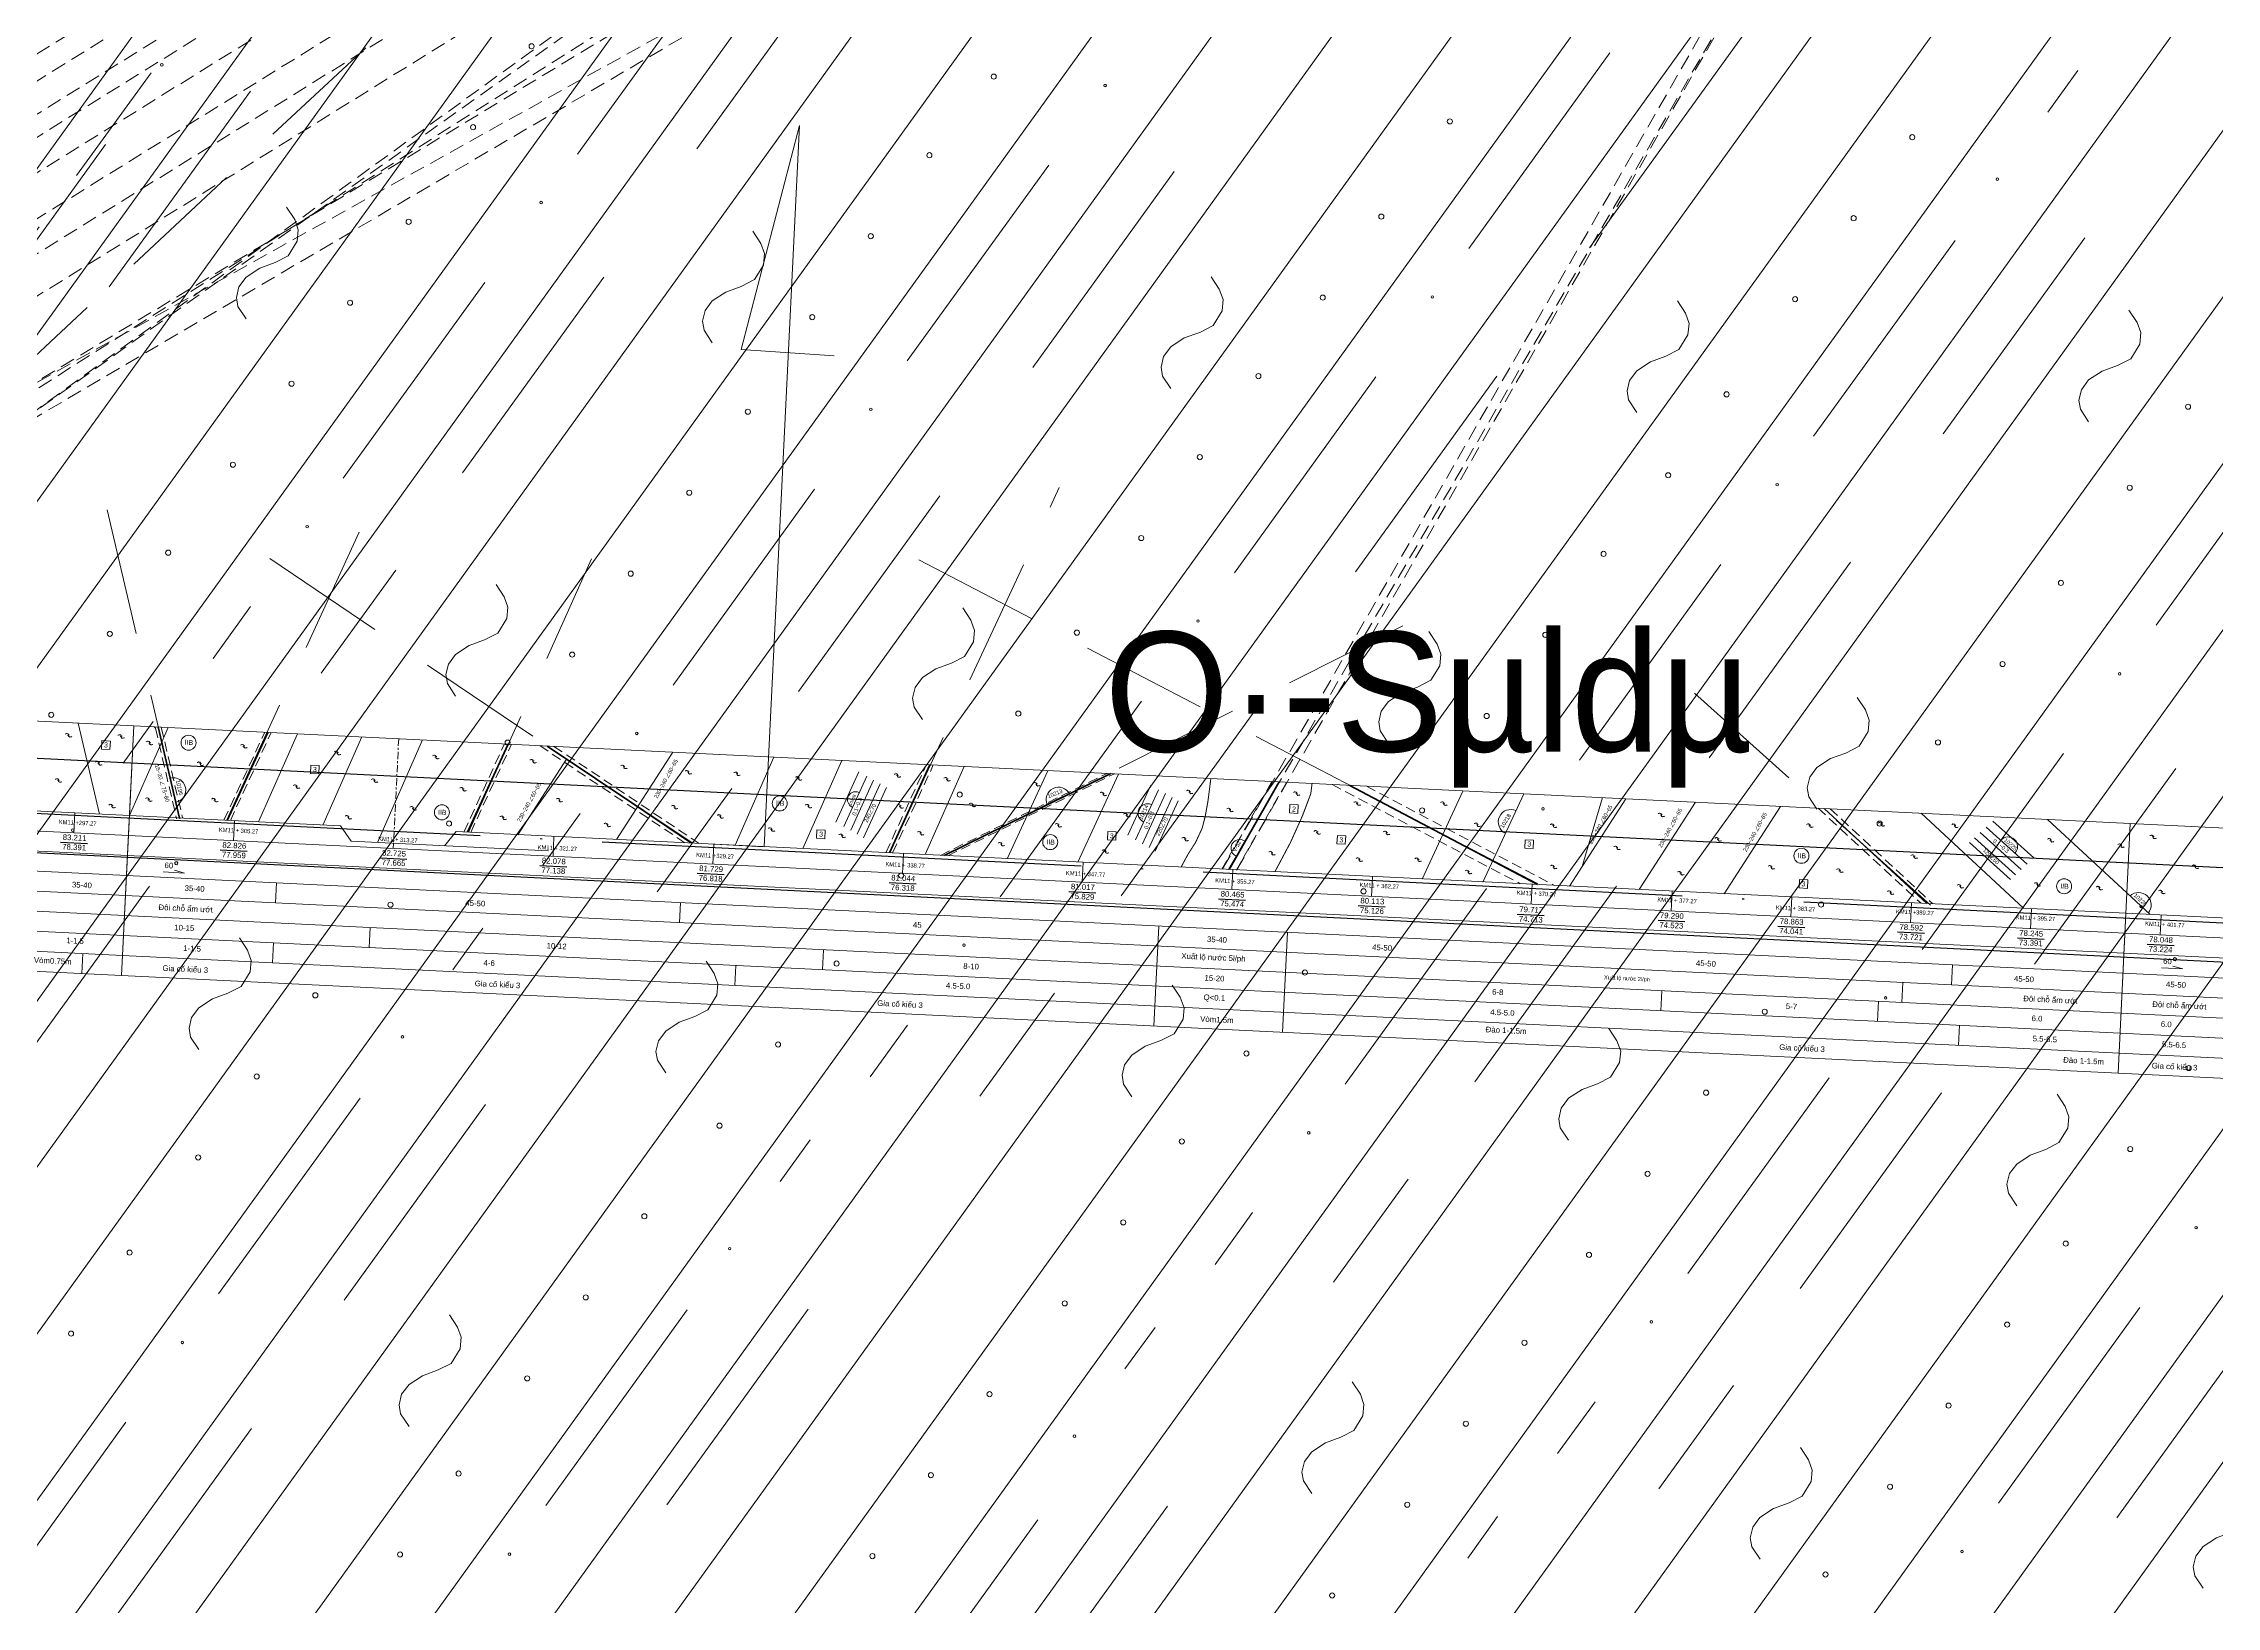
# Model space of a CAD drawing. Header units: inches. Extents: x 444671 to 463716, y 1783086 to 1794968.
# Drawn here: x 457823.8 to 457932.5, y 1789079.6 to 1789157.7 of the extents above; entities that cross this region are included whole.
import ezdxf
from ezdxf.enums import TextEntityAlignment as Align

# ---------------------------------------------------------------- set-up
doc = ezdxf.new("R2010")
doc.units = ezdxf.units.IN
doc.header["$MEASUREMENT"] = 0
for name, pattern in [('ACAD_ISO04W100', [30, 24, -3, 0, -3]), ('ACAD_ISO10W100', [18, 12, -3, 0, -3]), ('CENTER', [2, 1.25, -0.25, 0.25, -0.25]), ('DASHED2', [9.525, 6.35, -3.175]), ('DASHEDX2', [1.5, 1, -0.5]), ('HIDDEN', [0.375, 0.25, -0.125])]:
    doc.linetypes.add(name, pattern=pattern)
for name, color, linetype, lineweight in [('ah', 7, 'Continuous', 15), ('bac6', 7, 'Continuous', 40), ('bac7', 7, 'Continuous', 20), ('bac8', 251, 'Continuous', 9), ('dg', 1, 'Continuous', 40), ('HOKHOAN', 250, 'DASHED2', 20), ('khenut', 251, 'Continuous', 20), ('khung', 7, 'Continuous', 15), ('Phuongvi', 7, 'Continuous', 15), ('rgdc', 7, 'Continuous', 25), ('Sohieu', 7, 'Continuous', 15), ('tdc', 7, 'Continuous', 15), ('Texdoi', 40, 'Continuous', 15), ('thoc', 252, 'Continuous', 13), ('Xuatlonuoc', 4, 'Continuous', 15)]:
    doc.layers.add(name, color=color, linetype=linetype, lineweight=lineweight)
for name, color, linetype in [('Caodoguong', 7, 'Continuous'), ('CONGTRINH', 2, 'Continuous'), ('Tam', 1, 'CENTER'), ('Tất cả', 1, 'Continuous')]:
    doc.layers.add(name, color=color, linetype=linetype)
doc.styles.add('Chuin', font='', dxfattribs={"height": 0.2})
doc.styles.add('Geo', font='', dxfattribs={"height": 0.2})
doc.styles.add('s', font='symbol.ttf', dxfattribs={"height": 0.4})
doc.styles.get('Chuin').set_extended_font_data('.VnArial')
doc.styles.get('Geo').set_extended_font_data('Geo TimesP')

# ---------------------------------------------------------------- blocks, each defined once
blk = doc.blocks.new('67')
at = {"layer": 'bac8'}
blk.add_hatch(color=256, dxfattribs=at).paths.add_polyline_path([(188.04, 228.47, 1), (188.17, 228.47, 1)])
blk.add_circle((188.1, 228.47), 0.065, dxfattribs=at)
blk = doc.blocks.new('th')
at = {"layer": 'khenut', "linetype": 'ByBlock', "lineweight": -2, "ltscale": 0.5}
for points in [[(-45.43, 55.14), (-45.4, 55.15), (-45.37, 55.17), (-45.34, 55.17), (-45.31, 55.16), (-45.29, 55.16), (-45.28, 55.15), (-45.27, 55.13), (-45.26, 55.11), (-45.26, 55.07), (-45.26, 55.04), (-45.25, 55.03), (-45.24, 55.02), (-45.22, 55.01), (-45.2, 55), (-45.17, 55.01), (-45.15, 55.01), (-45.12, 55.02), (-45.1, 55.03)], [(-45.31, 55.08), (-45.22, 55.11)]]:
    blk.add_lwpolyline(points, dxfattribs=at)
blk = doc.blocks.new('ghep')
at = {"layer": 'ah', "linetype": 'DASHEDX2', "ltscale": 0.5}
for p, q in [((412634.5, 1795215.3), (412639.87, 1795210.8)), ((412635.1, 1795215.3), (412640.47, 1795210.8))]:
    blk.add_line(p, q, dxfattribs=at)
for points in [[(412551.16, 1795215.3), (412551.22, 1795215.23), (412552.5, 1795210.76)], [(412551.51, 1795215.3), (412552.79, 1795210.84)], [(412554.87, 1795210.8), (412556.69, 1795215.3)], [(412555.19, 1795210.8), (412557.01, 1795215.3)], [(412566.89, 1795210.8), (412568.7, 1795215.3)], [(412567.23, 1795210.8), (412569.05, 1795215.3)], [(412570.47, 1795215.3), (412577.96, 1795210.8)], [(412571.18, 1795215.3), (412578.67, 1795210.8)], [(412588.02, 1795210.8), (412589.84, 1795215.3)], [(412588.36, 1795210.8), (412590.18, 1795215.3)], [(412590.76, 1795210.8), (412598.88, 1795215.3)], [(412591.13, 1795210.8), (412599.25, 1795215.3)], [(412610.15, 1795215.3), (412619.8, 1795210.8)], [(412611.87, 1795215.3), (412621.52, 1795210.8)]]:
    blk.add_lwpolyline(points, dxfattribs=at)
at = {"layer": 'ah', "color": 1, "linetype": 'DASHEDX2', "ltscale": 0.5}
for points in [[(412604.85, 1795210.8), (412607.14, 1795215.3)], [(412605.58, 1795210.8), (412607.87, 1795215.3)]]:
    blk.add_lwpolyline(points, dxfattribs=at)
at = {"layer": 'bac6'}
blk.add_line((412551.35, 1795215.3), (412552.64, 1795210.8), dxfattribs=at)
at = {"layer": 'bac6', "ltscale": 0.4}
blk.add_line((412634.8, 1795215.3), (412640.17, 1795210.8), dxfattribs=at)
at = {"layer": 'bac6'}
for points in [[(412555.03, 1795210.8), (412556.85, 1795215.3)], [(412567.06, 1795210.8), (412568.88, 1795215.3)], [(412570.83, 1795215.3), (412578.32, 1795210.8)], [(412588.2, 1795210.8), (412590.01, 1795215.3)], [(412590.95, 1795210.8), (412599.07, 1795215.3)], [(412611.01, 1795215.3), (412620.66, 1795210.8)]]:
    blk.add_lwpolyline(points, dxfattribs=at)
at = {"layer": 'bac7'}
for p, q in [((412547.34, 1795215.3), (412548.63, 1795210.8)), ((412577.13, 1795215.3), (412574.53, 1795210.8)), ((412624.87, 1795215.3), (412622.27, 1795210.8)), ((412628.35, 1795215.3), (412625.75, 1795210.8)), ((412632.61, 1795215.3), (412630.01, 1795210.8)), ((412571.84, 1795214.69), (412569.59, 1795210.8))]:
    blk.add_line(p, q, dxfattribs=at)
for points in [[(412594.1, 1795210.79), (412595.92, 1795215.29)], [(412597.64, 1795210.79), (412599.46, 1795215.29)], [(412614.89, 1795210.79), (412616.71, 1795215.29)], [(412617.93, 1795210.79), (412619.75, 1795215.29)]]:
    blk.add_lwpolyline(points, dxfattribs=at)
at = {"layer": 'bac7', "ltscale": 1.2}
for points in [[(412599.45, 1795215.3), (412599.46, 1795215.29)], [(412616.7, 1795215.3), (412616.71, 1795215.29)], [(412619.75, 1795215.3), (412619.75, 1795215.29)]]:
    blk.add_lwpolyline(points, dxfattribs=at)
at = {"layer": 'bac8'}
for p, q in [((412550.13, 1795210.8), (412551.86, 1795215.3)), ((412556.6, 1795210.8), (412558.33, 1795215.3)), ((412559.83, 1795210.8), (412561.56, 1795215.3)), ((412562.59, 1795210.06), (412564.6, 1795215.3)), ((412580.47, 1795210.8), (412582.19, 1795215.3)), ((412583.86, 1795210.8), (412585.59, 1795215.3)), ((412589.99, 1795210.8), (412591.72, 1795215.3))]:
    blk.add_line(p, q, dxfattribs=at)
at = {"layer": 'bac8', "ltscale": 0.4}
for p, q in [((412639.65, 1795215.3), (412645.01, 1795210.8)), ((412645.99, 1795215.3), (412650.13, 1795211.82)), ((412650.13, 1795211.82), (412651.35, 1795210.8))]:
    blk.add_line(p, q, dxfattribs=at)
at = {"layer": 'bac8'}
for points in [[(412585.45, 1795212.21), (412586.47, 1795214.78)], [(412600.07, 1795212.26), (412601.09, 1795214.82)], [(412623.7, 1795215.3), (412622.85, 1795211.81)], [(412642.94, 1795214.76), (412645.08, 1795213.01)], [(412643.26, 1795215.08), (412645.39, 1795213.34)], [(412585.86, 1795212.01), (412586.88, 1795214.57)], [(412586.21, 1795211.83), (412587.23, 1795214.39)], [(412586.55, 1795211.66), (412587.57, 1795214.22)], [(412586.87, 1795211.49), (412587.89, 1795214.06)], [(412600.47, 1795212.05), (412601.5, 1795214.61)], [(412600.83, 1795211.87), (412601.85, 1795214.44)], [(412601.17, 1795211.7), (412602.19, 1795214.26)], [(412601.48, 1795211.54), (412602.51, 1795214.1)], [(412642.15, 1795213.95), (412644.28, 1795212.2)], [(412642.39, 1795214.2), (412644.53, 1795212.46)], [(412642.66, 1795214.48), (412644.8, 1795212.73)]]:
    blk.add_lwpolyline(points, dxfattribs=at)
at = {"layer": 'bac8', "linetype": 'ByBlock'}
blk.add_arc((412586.38, 1795213.37), 0.402, 68.2768, 248.2768, dxfattribs=at)
at = {"layer": 'Caodoguong', "color": 0, "linetype": 'Continuous', "ltscale": 0.1}
for points in [[(412546.76, 1795209.31), (412548.11, 1795209.31)], [(412554.76, 1795209.31), (412556.11, 1795209.31)], [(412562.76, 1795209.31), (412564.11, 1795209.31)], [(412570.76, 1795209.31), (412572.11, 1795209.31)], [(412578.64, 1795209.31), (412579.99, 1795209.31)], [(412588.26, 1795209.31), (412589.61, 1795209.31)], [(412597.26, 1795209.31), (412598.61, 1795209.31)], [(412604.76, 1795209.31), (412606.11, 1795209.31)], [(412611.76, 1795209.31), (412613.11, 1795209.31)], [(412619.72, 1795209.27), (412621.07, 1795209.27)], [(412626.77, 1795209.31), (412628.12, 1795209.31)], [(412632.77, 1795209.31), (412634.12, 1795209.31)], [(412638.77, 1795209.31), (412640.12, 1795209.31)], [(412644.77, 1795209.31), (412646.12, 1795209.31)], [(412651.27, 1795209.31), (412652.62, 1795209.31)]]:
    blk.add_lwpolyline(points, dxfattribs=at)
at = {"layer": 'dg'}
blk.add_lwpolyline([(412605.22, 1795210.8), (412607.51, 1795215.3)], dxfattribs=at)
at = {"layer": 'khung'}
for p, q in [((412550.19, 1795210.8), (412550.13, 1795210.8)), ((412560.71, 1795210.8), (412561.27, 1795210.06)), ((412566.5, 1795210.8), (412565.95, 1795210.06)), ((412650.19, 1795210.8), (412650.13, 1795210.8))]:
    blk.add_line(p, q, dxfattribs=at)
at = {"layer": 'khung', "color": 0}
blk.add_line((412561.27, 1795210.06), (412571.16, 1795210.06), dxfattribs=at)
at = {"layer": 'khung'}
for points in [[(412450.13, 1795215.3), (412550.13, 1795215.3)], [(412550.13, 1795215.3), (412650.13, 1795215.3)], [(412550.13, 1795202.8), (412550.13, 1795215.3)], [(412550.13, 1795215.3), (412550.13, 1795210.8)], [(412550.13, 1795202.8), (412550.13, 1795215.3)], [(412650.13, 1795215.3), (412750.13, 1795215.3)], [(412650.13, 1795215.3), (412650.13, 1795202.8)], [(412650.13, 1795215.3), (412650.13, 1795202.8)], [(412450.13, 1795210.8), (412550.13, 1795210.8)], [(412547.4, 1795210.8), (412547.4, 1795209.8)], [(412550.13, 1795210.8), (412560.71, 1795210.8)], [(412550.13, 1795210.8), (412550.13, 1795202.8)], [(412555.4, 1795210.8), (412555.4, 1795209.8)], [(412566.5, 1795210.8), (412650.13, 1795210.8)], [(412571.4, 1795210.8), (412571.4, 1795209.8)], [(412579.4, 1795210.8), (412579.4, 1795209.8)], [(412588.9, 1795210.8), (412588.9, 1795209.8)], [(412597.9, 1795210.8), (412597.9, 1795209.8)], [(412605.4, 1795210.8), (412605.4, 1795209.8)], [(412612.4, 1795210.8), (412612.4, 1795209.8)], [(412620.4, 1795210.8), (412620.4, 1795209.8)], [(412627.4, 1795210.8), (412627.4, 1795209.8)], [(412633.4, 1795210.8), (412633.4, 1795209.8)], [(412639.4, 1795210.8), (412639.4, 1795209.8)], [(412645.4, 1795210.8), (412645.4, 1795209.8)], [(412650.13, 1795210.8), (412750.13, 1795210.8)], [(412650.13, 1795210.8), (412650.13, 1795202.8)], [(412651.9, 1795210.8), (412651.9, 1795209.8)], [(412550.13, 1795208.8), (412550.13, 1795208.8)], [(412650.13, 1795208.8), (412650.13, 1795208.8)], [(412450.13, 1795205.8), (412550.13, 1795205.8)], [(412550.13, 1795205.8), (412650.13, 1795205.8)], [(412650.13, 1795205.8), (412750.13, 1795205.8)], [(412450.13, 1795204.8), (412550.13, 1795204.8)], [(412550.13, 1795204.8), (412650.13, 1795204.8)], [(412650.13, 1795204.8), (412750.13, 1795204.8)], [(412450.13, 1795203.8), (412550.13, 1795203.8)], [(412450.13, 1795202.8), (412550.13, 1795202.8)], [(412548.14, 1795203.8), (412548.14, 1795202.8)], [(412550.13, 1795203.8), (412650.13, 1795203.8)], [(412550.13, 1795202.8), (412650.13, 1795202.8)], [(412650.13, 1795203.8), (412750.13, 1795203.8)], [(412650.13, 1795202.8), (412750.13, 1795202.8)]]:
    blk.add_lwpolyline(points, dxfattribs=at)
at = {"layer": 'khung', "linetype": 'ACAD_ISO10W100', "ltscale": 0.03}
blk.add_lwpolyline([(412563.4, 1795215.3), (412563.4, 1795210.06)], dxfattribs=at)
at = {"layer": 'khung', "color": 0, "linetype": 'Continuous', "ltscale": 0.1}
for points in [[(412450.13, 1795209.8), (412550.13, 1795209.8)], [(412450.13, 1795208.8), (412550.13, 1795208.8)], [(412652.04, 1795208.17), (412653.12, 1795208.17), (412652.61, 1795208.27)], [(412450.13, 1795207.8), (412550.13, 1795207.8)]]:
    blk.add_lwpolyline(points, dxfattribs=at)
at = {"layer": 'khung', "linetype": 'Continuous', "ltscale": 0.1}
for points in [[(412550.13, 1795209.8), (412650.13, 1795209.8)], [(412650.13, 1795209.8), (412750.13, 1795209.8)], [(412550.13, 1795208.8), (412650.13, 1795208.8)], [(412650.13, 1795208.8), (412750.13, 1795208.8)], [(412550.13, 1795207.8), (412650.13, 1795207.8)], [(412551.95, 1795208.07), (412553.03, 1795208.07), (412552.52, 1795208.18)], [(412650.13, 1795207.8), (412750.13, 1795207.8)], [(412450.13, 1795206.8), (412550.13, 1795206.8)], [(412550.13, 1795206.8), (412650.13, 1795206.8)], [(412650.13, 1795206.8), (412750.13, 1795206.8)]]:
    blk.add_lwpolyline(points, dxfattribs=at)
at = {"layer": 'khung', "color": 0}
for points in [[(412563.4, 1795210.06), (412563.4, 1795209.8)], [(412557.65, 1795207.8), (412557.65, 1795206.8)], [(412577.88, 1795207.8), (412577.88, 1795206.8)], [(412601.84, 1795207.8), (412601.84, 1795202.8)], [(412608.28, 1795207.8), (412608.28, 1795202.8)], [(412641.6, 1795207.8), (412641.6, 1795206.8)], [(412639.15, 1795206.8), (412639.15, 1795205.8)], [(412562.44, 1795205.8), (412562.44, 1795204.8)], [(412585.14, 1795205.8), (412585.14, 1795204.8)], [(412627.13, 1795205.8), (412627.13, 1795204.8)], [(412637.99, 1795205.8), (412637.99, 1795204.8)], [(412557.65, 1795204.8), (412557.65, 1795203.8)], [(412580.8, 1795204.8), (412580.8, 1795203.8)], [(412642.09, 1795204.8), (412642.09, 1795203.8)]]:
    blk.add_lwpolyline(points, dxfattribs=at)
at = {"layer": 'khung', "linetype": 'Continuous', "ltscale": 0.1}
blk.add_ellipse((412552.59, 1795208.54), major_axis=(-0.0479, -0.0626), ratio=0.99999, start_param=6.486585, end_param=12.747598, dxfattribs=at)
at = {"layer": 'khung', "color": 0, "linetype": 'Continuous', "ltscale": 0.1}
blk.add_ellipse((412652.69, 1795208.63), major_axis=(-0.0479, -0.0626), ratio=0.99999, start_param=6.486585, end_param=12.747598, dxfattribs=at)
at = {"layer": 'rgdc', "linetype": 'HIDDEN', "const_width": 0.05, "flags": 128}
for points in [[(412604.08, 1795215.3), (412603.99, 1795214.15), (412603.89, 1795213.39), (412603.77, 1795212.8), (412603.47, 1795212.06), (412603.13, 1795211.47), (412602.81, 1795210.8)], [(412607.51, 1795210.8), (412608.22, 1795212.31), (412608.76, 1795213.69), (412609.11, 1795214.78), (412609.15, 1795215.3)]]:
    blk.add_lwpolyline(points, dxfattribs=at)
at = {"layer": 'Sohieu'}
for centre, radius, start, end in [((412596.52, 1795213.87), 0.624, 30.4478, 207.5522), ((412601, 1795213.41), 0.474, 68.2768, 248.2768), ((412619.17, 1795213.86), 0.624, 68, 248), ((412644.08, 1795213.85), 0.479, 320.7438, 140.7438), ((412552.27, 1795212.18), 0.619, 283.3673, 108.4572), ((412650.75, 1795211.25), 0.624, 321.8042, 136.3965)]:
    blk.add_arc(centre, radius, start, end, dxfattribs=at)
at = {"layer": 'Sohieu', "color": 1}
blk.add_arc((412605.69, 1795211.89), 0.434, 60.0227, 250.1129, dxfattribs=at)
at = {"layer": 'tdc'}
for points in [[(412548.58, 1795214.06), (412549, 1795214.06), (412549, 1795214.48), (412548.58, 1795214.48)], [(412559.08, 1795213.35), (412559.5, 1795213.35), (412559.5, 1795213.77), (412559.08, 1795213.77)], [(412608.09, 1795213.77), (412608.51, 1795213.77), (412608.51, 1795214.19), (412608.09, 1795214.19)], [(412610.54, 1795212.34), (412610.96, 1795212.34), (412610.96, 1795212.76), (412610.54, 1795212.76)], [(412619.94, 1795212.59), (412620.36, 1795212.59), (412620.36, 1795213.01), (412619.94, 1795213.01)], [(412584.52, 1795211.35), (412584.94, 1795211.35), (412584.94, 1795211.77), (412584.52, 1795211.77)], [(412599.06, 1795211.98), (412599.48, 1795211.98), (412599.48, 1795212.4), (412599.06, 1795212.4)], [(412633.74, 1795211.27), (412634.16, 1795211.27), (412634.16, 1795211.69), (412633.74, 1795211.69)]]:
    blk.add_lwpolyline(points, close=True, dxfattribs=at)
for centre in [(412552.91, 1795214.59), (412582.6, 1795213), (412633.78, 1795212.88), (412565.74, 1795211.73), (412596.21, 1795211.73), (412646.98, 1795212)]:
    blk.add_circle(centre, 0.375, dxfattribs=at)
at = {"layer": 'Xuatlonuoc', "color": 5}
blk.add_lwpolyline([(412579.4, 1795210.8), (412579.13, 1795210.8), (412581.93, 1795210.8), (412581.93, 1795246.92), (412579.56, 1795235.58), (412584.22, 1795235.49)], dxfattribs=at)
at = {"layer": 'bac8'}
blk.add_blockref('67', (412462.78, 1794982.7), dxfattribs=at)
at = {"layer": 'thoc'}
for p in [(412592.16, 1795159.58), (412594.79, 1795159.65), (412633.68, 1795159.6), (412653.67, 1795159.67), (412686.64, 1795159.67), (412696.57, 1795159.6), (412596.23, 1795159.39), (412600.95, 1795159.46), (412605.64, 1795159.35), (412610.57, 1795159.39), (412615.44, 1795159.42), (412619.99, 1795159.36), (412623.22, 1795159.25), (412625.66, 1795159.29), (412628.75, 1795159.21), (412636.17, 1795159.53), (412640.65, 1795159.5), (412644.01, 1795159.18), (412648.32, 1795159.49), (412650.38, 1795158.69), (412656.72, 1795159.32), (412661.05, 1795159.53), (412662.77, 1795158.55), (412666.58, 1795158.69), (412671.94, 1795159.49), (412679.39, 1795159.32), (412682.96, 1795159.56), (412691.46, 1795159.18), (412694.99, 1795159.08), (412593.74, 1795158.25), (412598.82, 1795158.48), (412603.68, 1795157.57), (412607.56, 1795158.06), (412612.01, 1795157.85), (412616.84, 1795157.54), (412622.62, 1795157.47), (412629.31, 1795157.85), (412633.89, 1795158.06), (412637.5, 1795158.31), (412641.84, 1795157.5), (412645.24, 1795158.17), (412654.79, 1795157.78), (412658.26, 1795157.92), (412669.81, 1795157.74), (412674.84, 1795158.41), (412684.68, 1795158.03), (412698.76, 1795158.21), (412591.77, 1795157.3), (412596.33, 1795156.56), (412599.63, 1795156.7), (412609.56, 1795156.77), (412614.08, 1795156.52), (412619.3, 1795156.42), (412624.93, 1795157.12), (412627.52, 1795156.59), (412631.06, 1795156.45), (412634.98, 1795156.77), (412639.04, 1795156.42), (412648.21, 1795157.12), (412652.58, 1795156.63), (412656.96, 1795156.52), (412659.9, 1795156.66), (412666.69, 1795156.63), (412673.06, 1795156.63), (412677.57, 1795157.15), (412681, 1795157.15), (412687.06, 1795156.66), (412690.9, 1795156.94), (412694.01, 1795156.91), (412697.14, 1795156.87), (412594.51, 1795156.15), (412606.34, 1795156.17), (412644.26, 1795156.31), (412662.45, 1795156.17), (412683.59, 1795156.17)]:
    blk.add_blockref('th', p, dxfattribs=at)
at = {"layer": 'bac8', "style": 'Chuin'}
blk.add_text('10208', height=0.15, rotation=68.0526, dxfattribs=at).set_placement((412586.18, 1795213.05))
at = {"layer": 'Caodoguong', "color": 0, "linetype": 'Continuous', "ltscale": 0.1, "style": 'Chuin'}
for s, p in [('83.211', (412547.45, 1795209.43)), ('82.826', (412555.45, 1795209.43)), ('82.725', (412563.45, 1795209.43)), ('82.078', (412571.45, 1795209.43)), ('81.729', (412579.33, 1795209.43)), ('81.044', (412588.95, 1795209.43)), ('81.017', (412597.95, 1795209.43)), ('80.465', (412605.45, 1795209.43)), ('80.113', (412612.45, 1795209.43)), ('79.717', (412620.41, 1795209.39)), ('79.290', (412627.45, 1795209.43)), ('78.863', (412633.45, 1795209.43)), ('78.592', (412639.45, 1795209.43)), ('78.245', (412645.45, 1795209.43)), ('78.048', (412651.95, 1795209.43)), ('78.391', (412547.45, 1795208.95)), ('77.959', (412555.45, 1795208.95)), ('77.665', (412563.45, 1795208.95)), ('77.138', (412571.45, 1795208.95)), ('76.818', (412579.33, 1795208.95)), ('76.318', (412588.95, 1795208.95)), ('75.829', (412597.95, 1795208.95)), ('75.474', (412605.45, 1795208.95)), ('75.126', (412612.45, 1795208.95)), ('74.713', (412620.41, 1795208.91)), ('74.523', (412627.45, 1795208.95)), ('74.041', (412633.45, 1795208.95)), ('73.721', (412639.45, 1795208.95)), ('73.391', (412645.45, 1795208.95)), ('73.224', (412651.95, 1795208.95)), ('35-40', (412547.93, 1795207.08)), ('35-40', (412553.57, 1795207.18)), ('45-50', (412567.63, 1795207.13)), ('45', (412589.77, 1795207.13)), ('35-40', (412604.78, 1795207.13)), ('45-50', (412613.05, 1795207.13)), ('45-50', (412629.27, 1795207.13)), ('45-50', (412645.2, 1795207.13)), ('45-50', (412652.81, 1795207.22)), ('§«i chç Èm \xadít', (412553.17, 1795206.16)), ('XuÊt lé n\xadíc 5l/ph', (412604.65, 1795206.23)), ('§«i chç Èm \xadít', (412646.57, 1795206.16)), ('§«i chç Èm \xadít', (412653.03, 1795206.19)), ('10-15', (412553.15, 1795205.19)), ('10-12', (412571.8, 1795205.19)), ('8-10', (412592.56, 1795205.19)), ('15-20', (412604.75, 1795205.19)), ('6-8', (412618.94, 1795205.19)), ('5-7', (412633.65, 1795205.19)), ('6.0', (412645.95, 1795205.19)), ('6.0', (412652.42, 1795205.22)), ('1-1.5', (412547.72, 1795204.28)), ('1-1.5', (412553.59, 1795204.18)), ('4-6', (412568.47, 1795204.18)), ('4.5-5.0', (412591.96, 1795204.18)), ('Q<0.1', (412604.79, 1795204.22)), ('4.5-5.0', (412619.22, 1795204.18)), ('5.5-6.5', (412646.39, 1795204.18)), ('5.5-6.5', (412652.86, 1795204.21)), ('Vßm0.75m', (412546.66, 1795203.22)), ('Gia cè kiÓu 3', (412553.3, 1795203.13)), ('Gia cè kiÓu 3', (412568.94, 1795203.13)), ('Gia cè kiÓu 3', (412589.1, 1795203.13)), ('Vßm1.5m', (412604.97, 1795203.13)), ('§µo 1-1.5m', (412619.45, 1795203.3)), ('Gia cè kiÓu 3', (412634.28, 1795203.13)), ('§µo 1-1.5m', (412648.38, 1795203.19)), ('Gia cè kiÓu 3', (412652.94, 1795203.12))]:
    blk.add_text(s, height=0.28, dxfattribs=at).set_placement(p, align=Align.CENTER)
at = {"layer": 'khung', "linetype": 'Continuous', "ltscale": 0.1, "style": 'Chuin'}
blk.add_text('60', height=0.28, dxfattribs=at).set_placement((412552.01, 1795208.27))
at = {"layer": 'khung', "color": 0, "linetype": 'Continuous', "ltscale": 0.1, "style": 'Chuin'}
blk.add_text('60', height=0.28, dxfattribs=at).set_placement((412652.11, 1795208.37))
at = {"layer": 'khung', "color": 0, "linetype": 'Continuous', "ltscale": 5, "style": 'Chuin'}
blk.add_text('XuÊt lé n\xadíc 2l/ph', height=0.2, rotation=359.9992, dxfattribs=at).set_placement((412625.36, 1795206.23), align=Align.CENTER)
at = {"layer": 'khung', "char_height": 0.2113, "width": 2.1134, "attachment_point": 7}
for s, insert in [('{\\f.VnArial NarrowH|b0|i0|c0|p34;km11 +297.27}', (412546.62, 1795210.21)), ('{\\f.VnArial NarrowH|b0|i0|c0|p34;km11 + 305.27}', (412554.64, 1795210.21)), ('{\\f.VnArial NarrowH|b0|i0|c0|p34;km11 + 401.77}', (412651.12, 1795210.23)), ('{\\f.VnArial NarrowH|b0|i0|c0|p34;km11 + 313.27}', (412562.62, 1795210.15)), ('{\\f.VnArial NarrowH|b0|i0|c0|p34; km11 + 321.27}', (412570.53, 1795210.12)), ('{\\f.VnArial NarrowH|b0|i0|c0|p34;km11 +329.27}', (412578.55, 1795210.12)), ('{\\f.VnArial NarrowH|b0|i0|c0|p34;km11 + 338.77}', (412588.03, 1795210.12))]:
    blk.add_mtext(s, dxfattribs=dict(at, insert=insert))
at = {"layer": 'khung', "color": 0, "char_height": 0.2113, "width": 2.1134, "attachment_point": 7}
for s, insert in [('{\\f.VnArial NarrowH|b0|i0|c0|p34;km11 + 362.27}', (412611.77, 1795210.24)), ('{\\f.VnArial NarrowH|b0|i0|c0|p34;km11 + 370.27}', (412619.65, 1795210.24)), ('{\\f.VnArial NarrowH|b0|i0|c0|p34;km11 + 377.27}', (412626.69, 1795210.24)), ('{\\f.VnArial NarrowH|b0|i0|c0|p34;km11 +389.27}', (412638.64, 1795210.23)), ('{\\f.VnArial NarrowH|b0|i0|c0|p34;km11 + 395.27}', (412644.64, 1795210.23)), ('{\\f.VnArial NarrowH|b0|i0|c0|p34;km11 + 347.77}', (412597.07, 1795210.12)), ('{\\f.VnArial NarrowH|b0|i0|c0|p34;km11 + 355.27}', (412604.55, 1795210.12)), ('{\\f.VnArial NarrowH|b0|i0|c0|p34;km11 + 383.27}', (412632.63, 1795210.13))]:
    blk.add_mtext(s, dxfattribs=dict(at, insert=insert))
at = {"layer": 'Phuongvi', "linetype": 'Continuous', "ltscale": 5, "style": 's'}
for p in [(412576.47, 1795212.93), (412623.28, 1795212.93), (412626.77, 1795212.93), (412631.02, 1795212.93), (412569.69, 1795211.42)]:
    blk.add_text('230-240 Ð60-65', height=0.2, rotation=64.162, dxfattribs=at).set_placement(p)
for s, rotation, p in [('120Ð60', 318.3887, (412643.19, 1795213.24)), ('0.1-0.3', 324.9536, (412643.67, 1795213.78)), ('15-20 Ð 75-80', 289.3738, (412551.6, 1795212.47)), ('0.1-0.3', 72.4866, (412586.57, 1795213)), ('240Ð70', 65.9217, (412587.23, 1795212.7)), ('0.1-0.3', 72.4866, (412601.19, 1795213.04)), ('220Ð70', 65.9217, (412601.84, 1795212.74))]:
    blk.add_text(s, height=0.2, rotation=rotation, dxfattribs=at).set_placement(p, align=Align.CENTER)
at = {"layer": 'Sohieu', "style": 'Chuin'}
for s, rotation, p in [('10213', 24.9648, (412596.02, 1795213.91)), ('10214', 68.0526, (412600.75, 1795213.05)), ('10218', 62.1618, (412618.82, 1795213.51)), ('10225', 320.5196, (412643.84, 1795214.13)), ('10196', 285.2194, (412552.37, 1795212.67)), ('10226', 320.3225, (412650.46, 1795211.69))]:
    blk.add_text(s, height=0.2, rotation=rotation, dxfattribs=at).set_placement(p)
at = {"layer": 'Sohieu', "color": 1, "style": 'Chuin'}
blk.add_text('V-52', height=0.2, rotation=65.9935, dxfattribs=at).set_placement((412605.51, 1795211.66))
at = {"layer": 'tdc', "style": 'Geo'}
for s, p in [('3', (412548.79, 1795214.15)), ('IIB', (412552.93, 1795214.48)), ('3', (412559.29, 1795213.44)), ('2', (412608.31, 1795213.85)), ('IIB', (412582.62, 1795212.89)), ('3', (412610.75, 1795212.43)), ('3', (412620.15, 1795212.68)), ('IIB', (412633.8, 1795212.76)), ('IIB', (412565.76, 1795211.61)), ('3', (412584.74, 1795211.44)), ('IIB', (412596.23, 1795211.61)), ('3', (412599.27, 1795212.07)), ('3', (412633.95, 1795211.36)), ('IIB', (412647, 1795211.88))]:
    blk.add_text(s, height=0.25, dxfattribs=at).set_placement(p, align=Align.CENTER)
at = {"layer": 'Tất cả', "color": 0, "insert": (412554.64, 1795210.21), "char_height": 0.2113, "width": 2.1134, "attachment_point": 7}
blk.add_mtext('{\\f.VnArial NarrowH|b0|i0|c0|p34;km11 + 305.27}', dxfattribs=at)
blk = doc.blocks.new('A$C7D350064')
at = {"layer": 'ah', "color": 1, "linetype": 'DASHEDX2', "ltscale": 0.75, "flags": 128}
for points in [[(-451.31, 83.86), (-295.05, 180.77)], [(-449.57, 83.59), (-293.84, 180.16)], [(-446.93, 83.57), (-292.36, 179.42)], [(-444.93, 83.65), (-291.34, 178.91)], [(-442.19, 83.57), (-289.75, 178.11)], [(-420.76, 82.31), (-289.05, 177.76)], [(-439.05, 83.22), (-287.7, 177.09)], [(-436.55, 83.02), (-286.13, 176.3)], [(-421.32, 82.27), (-287.75, 177.11)], [(-433.45, 82.82), (-284.24, 175.36)], [(-427.37, 82.83), (-277.6, 173.39)], [(-425.2, 82.9), (-281.54, 173.88)], [(-335.57, 78.1), (-280.79, 173.63)], [(-335.27, 78.07), (-279.92, 173.19)], [(-334.87, 78.03), (-280.21, 173.34)], [(-425.35, 82.81), (-275.39, 170.93)], [(-430.26, 82.76), (-273.47, 169.96)]]:
    blk.add_lwpolyline(points, dxfattribs=at)
at = {"layer": 'CONGTRINH', "ltscale": 10}
blk.add_line((-117.48, 69.75), (-803.23, 104.04), dxfattribs=at)
at = {"layer": 'CONGTRINH', "color": 0, "linetype": 'ACAD_ISO04W100', "lineweight": 25, "flags": 128}
blk.add_lwpolyline([(-817.55, 102), (-117.55, 67)], dxfattribs=at)
at = {"layer": 'CONGTRINH', "ltscale": 10}
blk.add_lwpolyline([(-819.5, 100.14), (-117.6, 65.05)], dxfattribs=at)
at = {"layer": 'HOKHOAN'}
for points in [[(-415.35, 81.99), (-375.59, 136.54)], [(-417.9, 82.34), (-364.07, 132.58)], [(-387.74, 80.6), (-392.05, 98.9)], [(-385.4, 80.52), (-377.73, 97.2)], [(-352.22, 78.91), (-343.74, 97.17)], [(-362.19, 79.4), (-384.92, 94.76)], [(-373.29, 79.93), (-367.14, 93.61)], [(-319.82, 77.36), (-351.22, 93.8)], [(-349.26, 78.86), (-325.97, 90.54)], [(-300.15, 76.28), (-312.44, 87.32)]]:
    blk.add_lwpolyline(points, dxfattribs=at)
at = {"layer": 'thoc'}
for points in [[(-442.87, 46.55), (-323.82, 211.74)], [(-440.33, 41.76), (-319.43, 209.51)], [(-437.78, 36.97), (-315.03, 207.29)], [(-435.23, 32.18), (-310.64, 205.06)], [(-432.61, 27.49), (-306.24, 202.83)], [(-429.91, 22.9), (-301.95, 200.46)], [(-426.57, 19.22), (-297.73, 198)], [(-421.04, 18.56), (-293.5, 195.53)], [(-415.52, 17.9), (-289.29, 193.05)], [(-409.99, 17.24), (-285.08, 190.58)], [(-404.47, 16.58), (-280.85, 188.11)], [(-398.95, 15.92), (-276.37, 186)], [(-393.42, 15.26), (-272.3, 183.33)], [(-387.9, 14.6), (-268.08, 180.85)], [(-382.37, 13.94), (-263.92, 178.3)], [(-376.85, 13.28), (-259.8, 175.7)], [(-371.33, 12.62), (-255.67, 173.09)], [(-365.8, 11.96), (-251.55, 170.49)], [(-273.32, 169.89), (-317.21, 109.16)], [(-360.28, 11.3), (-247.44, 167.87)], [(-354.75, 10.64), (-243.4, 165.15)], [(-349.23, 9.98), (-239.36, 162.43)], [(-343.71, 9.32), (-235.31, 159.72)], [(-338.18, 8.66), (-231.27, 157)], [(-332.66, 8), (-227.23, 154.28)], [(-327.13, 7.34), (-223.2, 151.55)], [(-321.61, 6.68), (-219.17, 148.81)], [(-316.08, 6.02), (-215.15, 146.07)], [(-360.77, 123.63), (-367.84, 113.84)], [(-354.8, 123.9), (-361.87, 114.11)], [(-316.19, 118.91), (-323.26, 109.12)], [(-292.79, 118.03), (-294.29, 115.95)], [(-384.21, 116.99), (-391.28, 107.2)], [(-391.46, 114.32), (-398.54, 104.53)], [(-344.27, 113.29), (-351.35, 103.5)], [(-337.99, 112.97), (-345.06, 103.18)], [(-384.42, 105.61), (-384.83, 106.23), (-384.91, 106.68), (-384.78, 107.21), (-384.42, 107.69), (-383.74, 108.14), (-382.97, 108.42), (-382.31, 108.76), (-381.86, 109.49), (-381.81, 110.06), (-381.99, 110.58), (-382.4, 111.19)], [(-361.1, 104.41), (-361.51, 105.04), (-361.59, 105.49), (-361.46, 106.02), (-361.1, 106.5), (-360.42, 106.94), (-359.65, 107.23), (-358.99, 107.57), (-358.54, 108.29), (-358.49, 108.87), (-358.67, 109.38), (-359.08, 109.99)], [(-298.93, 109.53), (-306.01, 99.74)], [(-292.44, 109.65), (-299.52, 99.86)], [(-366.52, 107.69), (-373.59, 97.9)], [(-338.16, 102.12), (-338.58, 102.74), (-338.65, 103.19), (-338.53, 103.72), (-338.16, 104.2), (-337.49, 104.65), (-336.71, 104.93), (-336.05, 105.27), (-335.6, 106), (-335.55, 106.57), (-335.74, 107.09), (-336.14, 107.7)], [(-372.48, 107.42), (-379.56, 97.63)], [(-314.84, 100.92), (-315.26, 101.55), (-315.33, 102), (-315.21, 102.53), (-314.85, 103.01), (-314.17, 103.45), (-313.39, 103.74), (-312.74, 104.07), (-312.29, 104.8), (-312.23, 105.38), (-312.42, 105.89), (-312.82, 106.5)], [(-292.25, 100.46), (-292.66, 101.09), (-292.74, 101.54), (-292.61, 102.06), (-292.25, 102.55), (-291.57, 102.99), (-290.8, 103.28), (-290.14, 103.61), (-289.69, 104.34), (-289.64, 104.92), (-289.82, 105.43), (-290.23, 106.04)], [(-327.91, 102.7), (-334.98, 92.91)], [(-321.85, 102.74), (-328.92, 92.95)], [(-281.79, 100.07), (-288.87, 90.28)], [(-355.99, 97.08), (-363.06, 87.29)], [(-349.71, 96.76), (-356.78, 86.97)], [(-376.93, 93.03), (-380.66, 87.88)], [(-310.65, 93.32), (-317.72, 83.53)], [(-304.16, 93.44), (-311.23, 83.65)], [(-373.94, 86.74), (-374.35, 87.36), (-374.43, 87.81), (-374.3, 88.34), (-373.94, 88.82), (-373.26, 89.27), (-372.49, 89.55), (-371.83, 89.89), (-371.38, 90.62), (-371.33, 91.19), (-371.51, 91.7), (-371.92, 92.32)], [(-384.2, 91.21), (-386.07, 88.62)], [(-350.59, 85.57), (-351, 86.19), (-351.08, 86.64), (-350.95, 87.17), (-350.59, 87.66), (-349.91, 88.1), (-349.14, 88.38), (-348.48, 88.72), (-348.03, 89.45), (-347.98, 90.02), (-348.16, 90.54), (-348.57, 91.15)], [(-327.27, 84.37), (-327.68, 85), (-327.76, 85.45), (-327.63, 85.98), (-327.27, 86.46), (-326.6, 86.9), (-325.82, 87.19), (-325.16, 87.53), (-324.71, 88.25), (-324.66, 88.83), (-324.84, 89.34), (-325.25, 89.96)], [(-339.62, 86.49), (-346.69, 76.7)], [(-333.57, 86.53), (-340.64, 76.74)], [(-305.84, 81.08), (-306.25, 81.7), (-306.33, 82.15), (-306.2, 82.68), (-305.84, 83.16), (-305.16, 83.61), (-304.39, 83.89), (-303.73, 84.23), (-303.28, 84.96), (-303.23, 85.53), (-303.41, 86.05), (-303.82, 86.66)], [(-389.07, 85.47), (-390.57, 83.39)], [(-293.51, 83.86), (-300.58, 74.07)], [(-287.88, 83.11), (-294.96, 73.32)], [(-360.12, 82.11), (-363.85, 76.95)], [(-367.71, 80.87), (-369.58, 78.28)], [(-389.25, 77.23), (-396.32, 67.45)], [(-315.87, 77.23), (-322.95, 67.44)], [(-322.37, 77.11), (-329.44, 67.32)], [(-372.58, 75.13), (-374.08, 73.05)], [(-386.78, 69.06), (-387.2, 69.68), (-387.27, 70.13), (-387.15, 70.66), (-386.78, 71.14), (-386.11, 71.59), (-385.33, 71.87), (-384.67, 72.21), (-384.22, 72.94), (-384.17, 73.51), (-384.36, 74.03), (-384.76, 74.64)], [(-363.43, 67.89), (-363.84, 68.52), (-363.92, 68.96), (-363.79, 69.49), (-363.43, 69.98), (-362.76, 70.42), (-361.98, 70.71), (-361.32, 71.04), (-360.87, 71.77), (-360.82, 72.34), (-361, 72.86), (-361.41, 73.47)], [(-343.98, 71.87), (-347.71, 66.72)], [(-340.11, 66.7), (-340.53, 67.32), (-340.6, 67.77), (-340.48, 68.3), (-340.11, 68.78), (-339.44, 69.23), (-338.66, 69.51), (-338, 69.85), (-337.55, 70.58), (-337.5, 71.15), (-337.69, 71.67), (-338.09, 72.28)], [(-351.34, 70.28), (-353.21, 67.69)], [(-318.26, 64.53), (-318.68, 65.15), (-318.75, 65.6), (-318.63, 66.13), (-318.27, 66.62), (-317.59, 67.06), (-316.81, 67.34), (-316.16, 67.68), (-315.71, 68.41), (-315.65, 68.98), (-315.84, 69.5), (-316.25, 70.11)], [(-305.23, 67.65), (-312.3, 57.86)], [(-378.72, 66.63), (-385.8, 56.84)], [(-299.6, 66.9), (-306.67, 57.11)], [(-295.84, 61.24), (-296.26, 61.87), (-296.33, 62.32), (-296.21, 62.85), (-295.84, 63.33), (-295.17, 63.77), (-294.39, 64.06), (-293.73, 64.4), (-293.28, 65.13), (-293.23, 65.7), (-293.42, 66.21), (-293.82, 66.83)], [(-372.44, 66.31), (-379.51, 56.52)], [(-356.21, 64.54), (-357.71, 62.46)], [(-326.29, 62.57), (-330.02, 57.42)], [(-334.08, 60.9), (-335.95, 58.31)], [(-376.27, 50.21), (-376.69, 50.84), (-376.76, 51.29), (-376.64, 51.82), (-376.27, 52.3), (-375.6, 52.74), (-374.82, 53.03), (-374.16, 53.36), (-373.71, 54.09), (-373.66, 54.67), (-373.85, 55.18), (-374.25, 55.79)], [(-362.35, 56.04), (-369.43, 46.25)], [(-356.3, 56.07), (-363.37, 46.29)], [(-289.69, 56.16), (-296.76, 46.37)], [(-338.95, 55.16), (-340.46, 53.08)], [(-283.77, 55.43), (-290.84, 45.64)], [(-331.1, 46.85), (-331.52, 47.48), (-331.6, 47.92), (-331.47, 48.45), (-331.11, 48.94), (-330.43, 49.38), (-329.66, 49.67), (-329, 50), (-328.55, 50.73), (-328.5, 51.31), (-328.68, 51.82), (-329.09, 52.43)], [(-310.01, 52.25), (-313.74, 47.09)], [(-316.94, 51.44), (-318.81, 48.85)], [(-390.44, 50.42), (-397.51, 40.63)], [(-384.15, 50.1), (-391.23, 40.31)], [(-308.68, 43.57), (-309.1, 44.19), (-309.17, 44.64), (-309.05, 45.17), (-308.69, 45.65), (-308.01, 46.1), (-307.23, 46.38), (-306.58, 46.72), (-306.13, 47.45), (-306.07, 48.02), (-306.26, 48.54), (-306.66, 49.15)], [(-286.52, 42.11), (-286.94, 42.74), (-287.01, 43.18), (-286.89, 43.71), (-286.52, 44.2), (-285.85, 44.64), (-285.07, 44.93), (-284.41, 45.26), (-283.96, 45.99), (-283.91, 46.57), (-284.1, 47.08), (-284.5, 47.69)], [(-338.33, 46.22), (-345.4, 36.43)], [(-321.81, 45.7), (-323.31, 43.62)], [(-344.82, 45.54), (-351.89, 35.75)]]:
    blk.add_lwpolyline(points, dxfattribs=at)
for centre, radius in [((-370.14, 119.24), 0.128), ((-388.64, 118.31), 0.0638), ((-347.02, 117.72), 0.128), ((-341.45, 117.28), 0.0638), ((-373.07, 115.19), 0.128), ((-324.2, 115.48), 0.128), ((-301.07, 114.69), 0.128), ((-350.24, 113.79), 0.128), ((-296.81, 112.59), 0.0638), ((-369.66, 111.42), 0.0638), ((-376.29, 110.46), 0.128), ((-353.17, 109.74), 0.128), ((-327.63, 110.72), 0.128), ((-304, 110.64), 0.128), ((-330.56, 106.67), 0.128), ((-325.08, 106.7), 0.0638), ((-306.93, 106.59), 0.128), ((-379.22, 106.41), 0.128), ((-356.1, 105.69), 0.128), ((-382.15, 102.36), 0.128), ((-333.78, 102.74), 0.128), ((-353.17, 101.08), 0.0638), ((-310.36, 101.83), 0.128), ((-287.27, 101.21), 0.128), ((-359.32, 100.96), 0.128), ((-385.08, 98.31), 0.128), ((-336.71, 98.69), 0.128), ((-313.28, 97.78), 0.128), ((-362.25, 96.91), 0.128), ((-307.83, 97.31), 0.0638), ((-290.19, 97.16), 0.128), ((-381.37, 95.21), 0.0638), ((-339.64, 94.64), 0.128), ((-388.32, 93.91), 0.128), ((-316.51, 93.85), 0.128), ((-365.18, 92.86), 0.128), ((-293.63, 92.4), 0.128), ((-336.8, 90.49), 0.0638), ((-391.24, 89.85), 0.128), ((-342.86, 89.91), 0.128), ((-319.43, 89.8), 0.128), ((-368.11, 88.81), 0.128), ((-296.55, 88.34), 0.128), ((-290.69, 87.85), 0.0638), ((-394.17, 85.8), 0.128), ((-345.79, 85.86), 0.128), ((-364.88, 84.87), 0.0638), ((-322.36, 85.74), 0.128), ((-371.34, 84.41), 0.128), ((-299.78, 84.42), 0.128), ((-348.72, 81.81), 0.128), ((-374.27, 80.36), 0.128), ((-325.59, 81.02), 0.128), ((-319.54, 81.1), 0.0638), ((-302.7, 80.36), 0.128), ((-393.09, 80.03), 0.0638), ((-351.65, 77.76), 0.128), ((-377.2, 76.3), 0.128), ((-328.52, 76.97), 0.128), ((-305.63, 76.31), 0.128), ((-348.51, 74.28), 0.0638), ((-354.88, 73.36), 0.128), ((-331.45, 72.91), 0.128), ((-380.96, 71.77), 0.128), ((-308.45, 70.95), 0.128), ((-302.4, 71.64), 0.0638), ((-376.6, 69.69), 0.0638), ((-357.81, 69.31), 0.128), ((-334.38, 68.86), 0.128), ((-383.89, 67.71), 0.128), ((-287.24, 68.13), 0.128), ((-311.38, 66.9), 0.128), ((-360.74, 65.25), 0.128), ((-337.61, 64.46), 0.128), ((-331.26, 64.89), 0.0638), ((-290.16, 64.08), 0.128), ((-386.82, 63.66), 0.128), ((-314.31, 62.84), 0.128), ((-364.5, 60.72), 0.128), ((-340.54, 60.41), 0.128), ((-286.87, 60.15), 0.0638), ((-390.25, 58.9), 0.128), ((-360.23, 59.1), 0.0638), ((-317.24, 58.79), 0.128), ((-293.39, 59.35), 0.128), ((-367.43, 56.66), 0.128), ((-343.47, 56.36), 0.128), ((-314.12, 55.44), 0.0638), ((-393.18, 54.85), 0.128), ((-387.61, 54.41), 0.0638), ((-320.47, 54.39), 0.128), ((-296.32, 55.3), 0.128), ((-370.36, 52.61), 0.128), ((-347.23, 51.82), 0.128), ((-299.25, 51.25), 0.128), ((-323.4, 50.34), 0.128), ((-342.98, 49.72), 0.0638), ((-373.79, 47.85), 0.128), ((-350.16, 47.77), 0.128), ((-302.18, 47.19), 0.128), ((-326.33, 46.29), 0.128), ((-376.72, 43.8), 0.128), ((-371.25, 43.82), 0.0638), ((-353.09, 43.72), 0.128), ((-298.58, 43.95), 0.0638), ((-305.41, 42.8), 0.128), ((-330.09, 41.75), 0.128)]:
    blk.add_circle(centre, radius, dxfattribs=at)
at = {"layer": 'HOKHOAN', "rotation": 357.2000000000316}
blk.add_blockref('ghep', (-500143.5, -1772833.83), dxfattribs=at)
at = {"layer": 'Texdoi', "insert": (-341.48, 89.96), "char_height": 6, "width": 40, "attachment_point": 1}
blk.add_mtext('{\\fGeo TimesP|b0|i0|c0|p34;O·-Sµldµ}', dxfattribs=at)

msp = doc.modelspace()

# ---------------------------------------------------------------- block references
at = {"layer": 'Tam'}
msp.add_blockref('A$C7D350064', (458218.363, 1789038.3548), dxfattribs=at)

doc.saveas('drawing.dxf')
